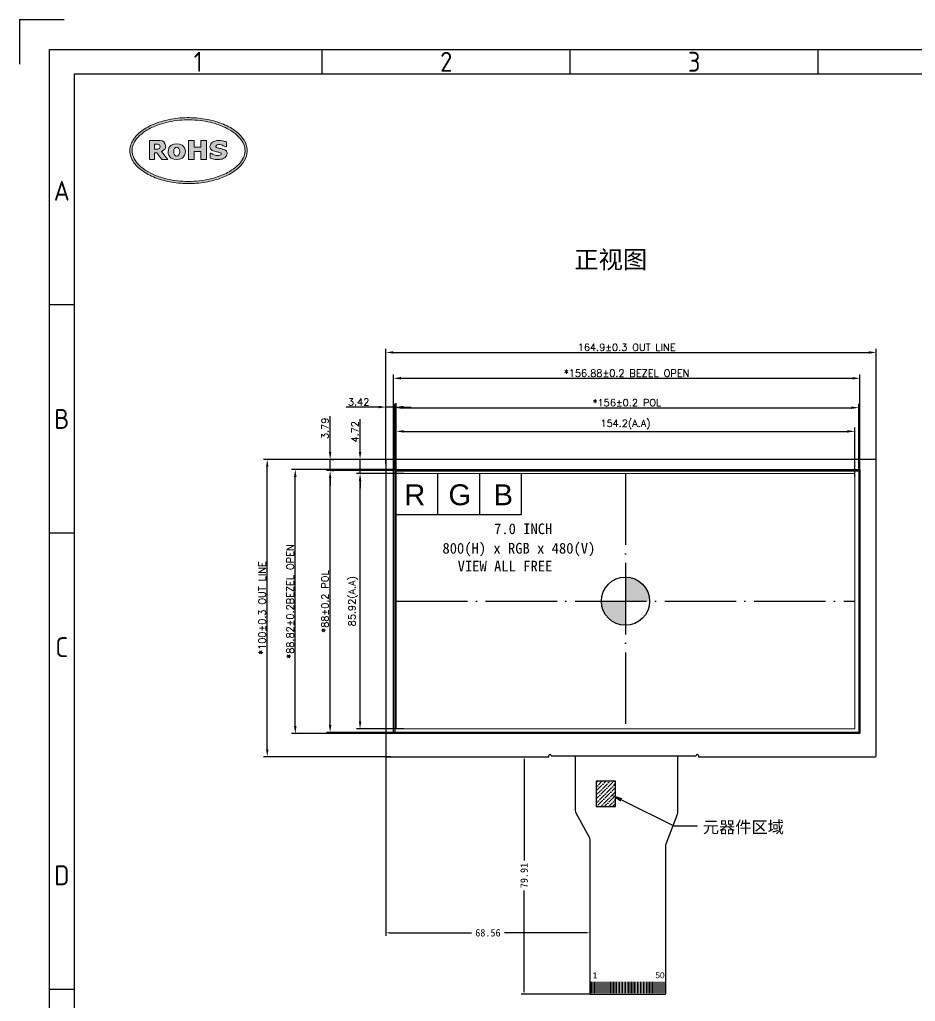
# Model space of a CAD drawing. Header units: millimetres. Extents: x 191 to 2495, y 125 to 624.
# Drawn here: x 190.6 to 491.8, y 293.5 to 623.6 of the extents above; entities that cross this region are included whole.
import ezdxf
from ezdxf.enums import TextEntityAlignment as Align
from ezdxf.lldxf.tags import DXFTag

# ---------------------------------------------------------------- set-up
doc = ezdxf.new("R2010")
doc.units = ezdxf.units.MM
doc.linetypes.add('ACAD_ISO04W100', pattern=[30, 24, -3, 0, -3])
doc.layers.get('0').update_dxf_attribs({"linetype": 'CONTINUOUS'})
doc.layers.get('Defpoints').update_dxf_attribs({"linetype": 'CONTINUOUS'})
doc.layers.add('08_Dimension', color=3, linetype='CONTINUOUS', lineweight=9)
for name, color, linetype in [('AA', 1, 'CONTINUOUS'), ('BL', 7, 'CONTINUOUS'), ('BL1_Housing', 7, 'CONTINUOUS'), ('LAYER_16', 6, 'CONTINUOUS'), ('Viewport', 7, 'CONTINUOUS')]:
    doc.layers.add(name, color=color, linetype=linetype)
doc.styles.add('DIM', font='complex.shx')
doc.styles.add('ISO Proportional', font='isocp.shx', dxfattribs={"bigfont": 'gbcbig.shx'})
doc.styles.get("Standard").update_dxf_attribs({"font": 'arial.ttf'})
doc.styles.add('T01', font='')
doc.styles.add('仿宋', font='')
doc.styles.get('T01').set_extended_font_data('SimSun')
doc.styles.get('仿宋').set_extended_font_data('仿宋_GB2312')
tags = doc.linetypes.add('BORDERX2', pattern=[3.5, 1, -0.5, 1, -0.5, 0, -0.5]).pattern_tags.tags
tags[14:15] = [DXFTag(74, 4), DXFTag(75, 0), DXFTag(340, '0'), DXFTag(46, 1.0), DXFTag(50, 0.0), DXFTag(44, 0.0), DXFTag(45, 0.0)]
tags[12:13] = [DXFTag(74, 4), DXFTag(75, 0), DXFTag(340, '0'), DXFTag(46, 1.0), DXFTag(50, 0.0), DXFTag(44, 0.0), DXFTag(45, 0.0)]
tags[10:11] = [DXFTag(74, 4), DXFTag(75, 0), DXFTag(340, '0'), DXFTag(46, 1.0), DXFTag(50, 0.0), DXFTag(44, 0.0), DXFTag(45, 0.0)]
tags[8:9] = [DXFTag(74, 4), DXFTag(75, 0), DXFTag(340, '0'), DXFTag(46, 1.0), DXFTag(50, 0.0), DXFTag(44, 0.0), DXFTag(45, 0.0)]
tags[6:7] = [DXFTag(74, 4), DXFTag(75, 0), DXFTag(340, '0'), DXFTag(46, 1.0), DXFTag(50, 0.0), DXFTag(44, 0.0), DXFTag(45, 0.0)]
tags[4:5] = [DXFTag(74, 4), DXFTag(75, 0), DXFTag(340, '0'), DXFTag(46, 1.0), DXFTag(50, 0.0), DXFTag(44, 0.0), DXFTag(45, 0.0)]
doc.dimstyles.new('ISO-25$0', dxfattribs={"dimtxt": 2.5, "dimasz": 1, "dimexe": 1, "dimexo": 0.3, "dimgap": 0.6, "dimtad": 0, "dimzin": 0, "dimdsep": 46, "dimtxsty": '仿宋', "dimcen": 2.5, "dimadec": 0, "dimazin": 0, "dimtfac": 1, "dimtdec": 4, "dimtofl": 0, "dimtmove": 0, "dimatfit": 3, "dimfxl": 0, "dimtolj": 1, "dimtzin": 0, "dimarcsym": 0})
doc.dimstyles.new('MAIN', dxfattribs={"dimtxt": 2.4, "dimasz": 2.5, "dimexe": 1.25, "dimexo": 0.625, "dimgap": 0.5, "dimtad": 1, "dimzin": 0, "dimdsep": 46, "dimtxsty": 'DIM', "dimcen": 1, "dimclrd": 256, "dimclre": 256, "dimclrt": 256, "dimadec": 0, "dimazin": 0, "dimtp": 0.11, "dimtm": 0.11, "dimtfac": 1, "dimtdec": 4, "dimtofl": 0, "dimtmove": 0, "dimatfit": 3, "dimfxl": 0, "dimtolj": 1, "dimtzin": 0, "dimarcsym": 0})

# ---------------------------------------------------------------- blocks, each defined once
blk = doc.blocks.new('gnhkmgy')
at = {"color": 2}
for p, q in [((6107.26, 1970.32), (6107.26, 1882.32)), ((6107.26, 1970.32), (6263.26, 1970.32)), ((6263.26, 1970.32), (6263.26, 1882.32)), ((6263.26, 1882.32), (6107.26, 1882.32))]:
    blk.add_line(p, q, dxfattribs=at)
blk = doc.blocks.new('brttyhtyjhn fdgfdh')
at = {"layer": 'BL1_Housing', "color": 6, "linetype": 'Continuous'}
for p, q in [((5023.49, 960.16), (5023.49, 860.8)), ((5188.05, 960.46), (5023.79, 960.46)), ((5188.35, 860.8), (5188.35, 960.16)), ((5023.79, 860.5), (5078.27, 860.5)), ((5078.27, 860.5), (5078.27, 860.87)), ((5079.07, 860.87), (5079.07, 860.8)), ((5079.07, 860.8), (5127.77, 860.8)), ((5127.77, 860.8), (5127.77, 860.87)), ((5128.57, 860.87), (5128.57, 860.5)), ((5128.57, 860.5), (5188.05, 860.5))]:
    blk.add_line(p, q, dxfattribs=at)
for centre, radius, start, end in [((5023.79, 960.16), 0.3, 90, 180), ((5188.05, 960.16), 0.3, 0, 90), ((5023.79, 860.8), 0.3, 180, 270), ((5078.67, 860.87), 0.4, 0, 180), ((5128.17, 860.87), 0.4, 0, 180), ((5188.05, 860.8), 0.3, 270, 0)]:
    blk.add_arc(centre, radius, start, end, dxfattribs=at)
blk = doc.blocks.new('ghngkmh')
at = {"color": 5, "linetype": 'Continuous'}
for p, q in [((5025.99, 868.26), (5025.99, 957.08)), ((5025.99, 957.08), (5182.87, 957.08)), ((5182.87, 957.08), (5182.87, 868.26)), ((5182.87, 868.26), (5025.99, 868.26))]:
    blk.add_line(p, q, dxfattribs=at)
blk = doc.blocks.new('*D7')
at = {"layer": '08_Dimension', "lineweight": -2}
for p, q in [((315.38, 475.74), (272.61, 475.74)), ((273.86, 378.28), (273.86, 473.24)), ((315.38, 375.78), (272.61, 375.78))]:
    blk.add_line(p, q, dxfattribs=at)
at = {"layer": '08_Dimension'}
for points in [[(273.45, 473.24), (274.28, 473.24), (273.86, 475.74)], [(273.45, 378.28), (274.28, 378.28), (273.86, 375.78)]]:
    blk.add_solid(points, dxfattribs=at)
at = {"layer": 'Defpoints', "color": 0}
for p in [(273.86, 475.74), (316, 475.74), (316, 375.78)]:
    blk.add_point(p, dxfattribs=at)
at = {"layer": '08_Dimension', "insert": (272.16, 425.76), "char_height": 2.4, "attachment_point": 5, "rotation": 90, "style": 'DIM'}
blk.add_mtext('\\A1;*100%%P0.3 OUT LINE', dxfattribs=at)
blk = doc.blocks.new('*D8')
at = {"layer": '08_Dimension', "lineweight": -2}
for p, q in [((316.65, 472.36), (282.03, 472.36)), ((283.28, 386.04), (283.28, 469.86)), ((316.04, 383.54), (282.03, 383.54))]:
    blk.add_line(p, q, dxfattribs=at)
at = {"layer": '08_Dimension'}
for points in [[(282.86, 469.86), (283.7, 469.86), (283.28, 472.36)], [(282.86, 386.04), (283.7, 386.04), (283.28, 383.54)]]:
    blk.add_solid(points, dxfattribs=at)
at = {"layer": 'Defpoints', "color": 0}
for p in [(283.28, 472.36), (317.28, 472.36), (316.66, 383.54)]:
    blk.add_point(p, dxfattribs=at)
at = {"layer": '08_Dimension', "insert": (281.58, 427.95), "char_height": 2.4, "attachment_point": 5, "rotation": 90, "style": 'DIM'}
blk.add_mtext('\\A1;*88.82%%p0.2BEZEL OPEN', dxfattribs=at)
blk = doc.blocks.new('*D9')
at = {"layer": '08_Dimension', "lineweight": -2}
for p, q in [((316.5, 471.95), (293.76, 471.95)), ((295.01, 386.45), (295.01, 469.45)), ((316.5, 383.95), (293.76, 383.95))]:
    blk.add_line(p, q, dxfattribs=at)
at = {"layer": '08_Dimension'}
for points in [[(294.59, 469.45), (295.42, 469.45), (295.01, 471.95)], [(294.59, 386.45), (295.42, 386.45), (295.01, 383.95)]]:
    blk.add_solid(points, dxfattribs=at)
at = {"layer": 'Defpoints', "color": 0}
for p in [(295.01, 471.95), (317.12, 471.95), (317.12, 383.95)]:
    blk.add_point(p, dxfattribs=at)
at = {"layer": '08_Dimension', "insert": (293.31, 427.95), "char_height": 2.4, "attachment_point": 5, "rotation": 90, "style": 'DIM'}
blk.add_mtext('\\A1;*88%%p0.2 POL', dxfattribs=at)
blk = doc.blocks.new('*D10')
at = {"layer": '08_Dimension', "lineweight": -2}
for p, q in [((319.81, 471.02), (303.82, 471.02)), ((305.07, 387.6), (305.07, 468.52)), ((319.81, 385.1), (303.82, 385.1))]:
    blk.add_line(p, q, dxfattribs=at)
at = {"layer": '08_Dimension'}
for points in [[(304.66, 468.52), (305.49, 468.52), (305.07, 471.02)], [(304.66, 387.6), (305.49, 387.6), (305.07, 385.1)]]:
    blk.add_solid(points, dxfattribs=at)
at = {"layer": 'Defpoints', "color": 0}
for p in [(305.07, 471.02), (320.44, 471.02), (320.44, 385.1)]:
    blk.add_point(p, dxfattribs=at)
at = {"layer": '08_Dimension', "insert": (302.75, 428.06), "char_height": 2.4, "attachment_point": 5, "rotation": 90, "style": 'DIM'}
blk.add_mtext('\\A1;85.92(A.A)', dxfattribs=at)
blk = doc.blocks.new('*D11')
at = {"layer": '08_Dimension', "lineweight": -2}
for p, q in [((313.78, 474.23), (313.78, 512.95)), ((316.28, 511.7), (476.14, 511.7)), ((478.64, 474.23), (478.64, 512.95))]:
    blk.add_line(p, q, dxfattribs=at)
at = {"layer": '08_Dimension'}
for points in [[(316.28, 512.11), (316.28, 511.28), (313.78, 511.7)], [(476.14, 512.11), (476.14, 511.28), (478.64, 511.7)]]:
    blk.add_solid(points, dxfattribs=at)
at = {"layer": 'Defpoints', "color": 0}
for p in [(478.64, 511.7), (313.78, 473.61), (478.64, 473.61)]:
    blk.add_point(p, dxfattribs=at)
at = {"layer": '08_Dimension', "insert": (394.72, 513.4), "char_height": 2.4, "attachment_point": 5, "style": 'DIM'}
blk.add_mtext('\\A1;164.9%%P0.3 OUT LINE', dxfattribs=at)
blk = doc.blocks.new('*D12')
at = {"layer": '08_Dimension', "lineweight": -2}
for p, q in [((316.28, 471.98), (316.28, 504.27)), ((318.78, 503.02), (470.66, 503.02)), ((473.16, 471.98), (473.16, 504.27))]:
    blk.add_line(p, q, dxfattribs=at)
at = {"layer": '08_Dimension'}
for points in [[(318.78, 503.43), (318.78, 502.6), (316.28, 503.02)], [(470.66, 503.43), (470.66, 502.6), (473.16, 503.02)]]:
    blk.add_solid(points, dxfattribs=at)
at = {"layer": 'Defpoints', "color": 0}
for p in [(473.16, 503.02), (316.28, 471.36), (473.16, 471.36)]:
    blk.add_point(p, dxfattribs=at)
at = {"layer": '08_Dimension', "insert": (394.72, 504.72), "char_height": 2.4, "attachment_point": 5, "style": 'DIM'}
blk.add_mtext('\\A1;*156.88%%p0.2 BEZEL OPEN', dxfattribs=at)
blk = doc.blocks.new('*D13')
at = {"layer": '08_Dimension', "lineweight": -2}
for p, q in [((316.81, 472.17), (316.81, 494.37)), ((319.31, 493.12), (470.31, 493.12)), ((472.81, 472.17), (472.81, 494.37))]:
    blk.add_line(p, q, dxfattribs=at)
at = {"layer": '08_Dimension'}
for points in [[(319.31, 493.54), (319.31, 492.71), (316.81, 493.12)], [(470.31, 493.54), (470.31, 492.71), (472.81, 493.12)]]:
    blk.add_solid(points, dxfattribs=at)
at = {"layer": 'Defpoints', "color": 0}
for p in [(472.81, 493.12), (316.81, 471.55), (472.81, 471.55)]:
    blk.add_point(p, dxfattribs=at)
at = {"layer": '08_Dimension', "insert": (394.81, 494.82), "char_height": 2.4, "attachment_point": 5, "style": 'DIM'}
blk.add_mtext('\\A1;*156%%p0.2 POL ', dxfattribs=at)
blk = doc.blocks.new('*D14')
at = {"layer": '08_Dimension', "lineweight": -2}
for p, q in [((317.2, 470.04), (317.2, 486.42)), ((471.42, 470.04), (471.42, 486.42)), ((319.7, 485.17), (468.92, 485.17))]:
    blk.add_line(p, q, dxfattribs=at)
at = {"layer": '08_Dimension'}
for points in [[(319.7, 485.58), (319.7, 484.75), (317.2, 485.17)], [(468.92, 485.58), (468.92, 484.75), (471.42, 485.17)]]:
    blk.add_solid(points, dxfattribs=at)
at = {"layer": 'Defpoints', "color": 0}
for p in [(471.42, 485.17), (317.2, 469.41), (471.42, 469.41)]:
    blk.add_point(p, dxfattribs=at)
at = {"layer": '08_Dimension', "insert": (394.31, 487.49), "char_height": 2.4, "attachment_point": 5, "style": 'DIM'}
blk.add_mtext('\\A1;154.2(A.A)', dxfattribs=at)
blk = doc.blocks.new('*D15')
at = {"layer": '08_Dimension', "lineweight": -2}
for p, q in [((305.07, 478.24), (305.07, 489.28)), ((306.4, 475.74), (303.82, 475.74)), ((305.07, 471.02), (305.07, 475.74)), ((306.4, 471.02), (303.82, 471.02)), ((305.07, 468.52), (305.07, 466.02))]:
    blk.add_line(p, q, dxfattribs=at)
at = {"layer": '08_Dimension'}
for points in [[(304.66, 478.24), (305.49, 478.24), (305.07, 475.74)], [(304.66, 468.52), (305.49, 468.52), (305.07, 471.02)]]:
    blk.add_solid(points, dxfattribs=at)
at = {"layer": 'Defpoints', "color": 0}
for p in [(305.07, 475.74), (307.02, 475.74), (307.02, 471.02)]:
    blk.add_point(p, dxfattribs=at)
at = {"layer": '08_Dimension', "insert": (303.37, 485.01), "char_height": 2.4, "attachment_point": 5, "rotation": 90, "style": 'DIM'}
blk.add_mtext('\\A1;4.72', dxfattribs=at)
blk = doc.blocks.new('*D16')
at = {"layer": '08_Dimension', "lineweight": -2}
for p, q in [((295.01, 478.24), (295.01, 490.33)), ((295.01, 471.95), (295.01, 475.74)), ((295.63, 475.74), (296.26, 475.74)), ((295.01, 469.45), (295.01, 466.95)), ((295.63, 471.95), (296.26, 471.95))]:
    blk.add_line(p, q, dxfattribs=at)
at = {"layer": '08_Dimension'}
for points in [[(294.59, 478.24), (295.42, 478.24), (295.01, 475.74)], [(294.59, 469.45), (295.42, 469.45), (295.01, 471.95)]]:
    blk.add_solid(points, dxfattribs=at)
at = {"layer": 'Defpoints', "color": 0}
for p in [(295.01, 475.74), (295.01, 475.74), (295.01, 471.95)]:
    blk.add_point(p, dxfattribs=at)
at = {"layer": '08_Dimension', "insert": (293.31, 486.17), "char_height": 2.4, "attachment_point": 5, "rotation": 90, "style": 'DIM'}
blk.add_mtext('\\A1;3.79', dxfattribs=at)
blk = doc.blocks.new('*D17')
at = {"layer": '08_Dimension', "lineweight": -2}
for p, q in [((311.28, 493.34), (300.35, 493.34)), ((313.78, 485.79), (313.78, 494.59)), ((317.2, 493.34), (313.78, 493.34)), ((317.2, 485.79), (317.2, 494.59)), ((319.7, 493.34), (322.2, 493.34))]:
    blk.add_line(p, q, dxfattribs=at)
at = {"layer": '08_Dimension'}
for points in [[(311.28, 493.75), (311.28, 492.92), (313.78, 493.34)], [(319.7, 493.75), (319.7, 492.92), (317.2, 493.34)]]:
    blk.add_solid(points, dxfattribs=at)
at = {"layer": 'Defpoints', "color": 0}
for p in [(313.78, 493.34), (313.78, 485.17), (317.2, 485.17)]:
    blk.add_point(p, dxfattribs=at)
at = {"layer": '08_Dimension', "insert": (304.57, 495.04), "char_height": 2.4, "attachment_point": 5, "style": 'DIM'}
blk.add_mtext('\\A1;3.42', dxfattribs=at)
blk = doc.blocks.new('GDFSGFHGWET')
at = {"color": 2}
for p, q in [((-1.26, -1.1), (-1.26, 3.8)), ((3.74, -1.1), (3.74, 3.8)), ((8.74, -1.1), (8.74, 3.8)), ((-6.26, -1.1), (-1.26, -1.1)), ((-1.26, -1.1), (3.74, -1.1)), ((3.74, -1.1), (8.74, -1.1))]:
    blk.add_line(p, q, dxfattribs=at)
at = {"color": 2, "char_height": 2.5, "width": 4.0843, "attachment_point": 1}
for s, insert in [('R', (-5.29, 2.5)), ('G', (0, 2.5)), ('B', (5.39, 2.5))]:
    blk.add_mtext(s, dxfattribs=dict(at, insert=insert))
blk = doc.blocks.new('df5fdfuu')
at = {"layer": 'BL'}
h = blk.add_hatch(color=3, dxfattribs=at)
edge = h.paths.add_edge_path(flags=0)
edge.add_ellipse((0, 0), major_axis=(0, -1.28), ratio=0.68563, start_angle=0, end_angle=360)
edge = h.paths.add_edge_path(flags=16)
edge.add_spline(control_points=[(-12.98, 0.31), (-12.98, -0.3), (-12.86, -0.91), (-12.34, -2.16), (-11.94, -2.8), (-10.83, -4.06), (-10.13, -4.68), (-8.43, -5.82), (-7.44, -6.35), (-5.25, -7.26), (-4.05, -7.64), (-0.84, -8.38), (1.26, -8.62), (5.45, -8.63), (7.55, -8.4), (11.07, -7.61), (12.53, -7.12), (15.12, -5.94), (16.24, -5.24), (17.84, -3.9), (18.41, -3.28), (19.26, -2.04), (19.53, -1.42), (19.84, -0.17), (19.87, 0.45), (19.64, 1.73), (19.39, 2.38), (18.57, 3.7), (18, 4.37), (16.52, 5.64), (15.61, 6.24), (13.54, 7.31), (12.37, 7.78), (9.31, 8.69), (7.31, 9.04), (3.24, 9.3), (1.16, 9.22), (-2.8, 8.62), (-4.67, 8.11), (-7.61, 6.9), (-8.76, 6.26), (-10.48, 4.99), (-11.12, 4.39), (-12.1, 3.17), (-12.45, 2.56), (-12.88, 1.4), (-12.98, 0.85), (-12.98, 0.31)], knot_values=[0, 0, 0, 0, 0.240113, 0.240113, 0.480226, 0.480226, 0.720338, 0.720338, 0.960451, 0.960451, 1.200564, 1.200564, 1.566819, 1.566819, 1.933075, 1.933075, 2.228385, 2.228385, 2.523694, 2.523694, 2.759055, 2.759055, 2.994416, 2.994416, 3.244847, 3.244847, 3.495278, 3.495278, 3.745709, 3.745709, 3.99614, 3.99614, 4.246571, 4.246571, 4.604319, 4.604319, 4.962067, 4.962067, 5.319815, 5.319815, 5.605134, 5.605134, 5.836448, 5.836448, 6.067761, 6.067761, 6.283185, 6.283185, 6.283185, 6.283185], degree=3, periodic=0)
edge = h.paths.add_edge_path()
edge.add_spline(control_points=[(-13.63, 0.31), (-13.63, -0.57), (-13.41, -1.45), (-12.48, -3.22), (-11.76, -4.09), (-9.86, -5.72), (-8.67, -6.47), (-5.93, -7.73), (-4.38, -8.24), (-1.07, -8.98), (0.68, -9.2), (4.23, -9.31), (6.02, -9.21), (9.45, -8.69), (11.1, -8.28), (14.08, -7.19), (15.42, -6.52), (17.65, -5), (18.54, -4.16), (19.83, -2.42), (20.22, -1.53), (20.55, 0.23), (20.49, 1.1), (19.91, 2.87), (19.38, 3.76), (17.82, 5.46), (16.8, 6.27), (14.34, 7.69), (12.9, 8.3), (9.76, 9.24), (8.06, 9.57), (4.56, 9.91), (2.76, 9.93), (-0.76, 9.64), (-2.47, 9.33), (-5.66, 8.44), (-7.12, 7.86), (-9.65, 6.47), (-10.72, 5.68), (-12.36, 3.99), (-12.94, 3.1), (-13.51, 1.58), (-13.63, 0.94), (-13.63, 0.31)], knot_values=[0, 0, 0, 0, 0.303158, 0.303158, 0.606316, 0.606316, 0.909474, 0.909474, 1.212633, 1.212633, 1.515791, 1.515791, 1.818949, 1.818949, 2.122107, 2.122107, 2.425265, 2.425265, 2.728423, 2.728423, 3.031581, 3.031581, 3.33474, 3.33474, 3.637898, 3.637898, 3.941056, 3.941056, 4.244214, 4.244214, 4.547372, 4.547372, 4.85053, 4.85053, 5.153689, 5.153689, 5.456847, 5.456847, 5.760005, 5.760005, 6.063163, 6.063163, 6.283185, 6.283185, 6.283185, 6.283185], degree=3, periodic=0)
edge = h.paths.add_edge_path(flags=0)
edge.add_spline(control_points=[(9.67, -1.87), (10.15, -2.03), (11.08, -2.34), (12.48, -2.32), (13.67, -2.01), (14.45, -1.33), (14.73, -0.44), (14.37, 0.41), (13.55, 0.67), (12.7, 0.92), (11.94, 1), (11.29, 1.37), (11.45, 1.9), (11.94, 2.07), (12.56, 2.15), (13.21, 1.91), (13.75, 1.58), (14.1, 1.47), (14.28, 1.41)], knot_values=[0, 0, 0, 0, 1.154896, 2.24842, 3.186649, 3.93796, 4.532983, 5.238938, 5.774169, 6.45243, 7.278542, 7.608334, 7.948675, 8.265366, 8.762568, 9.377482, 9.796675, 10.229069, 10.229069, 10.229069, 10.229069], degree=3, periodic=0)
edge.add_line((14.28, 1.41), (14.48, 1.41))
edge.add_line((14.48, 1.41), (14.48, 2.82))
edge.add_spline(control_points=[(14.48, 2.82), (14.1, 2.94), (13.01, 3.28), (11.27, 3.37), (10.04, 2.5), (9.61, 1.7), (9.6, 1.05), (10.04, 0.53), (10.6, 0.17), (11.42, 0.03), (12.13, -0.11), (13.11, -0.43), (12.74, -1.01), (12.21, -1.15), (11.55, -1.11), (10.75, -0.91), (10.27, -0.6), (9.99, -0.41)], knot_values=[0, 0, 0, 0, 0.924077, 2.645325, 3.790532, 4.148986, 4.742255, 5.131538, 5.662783, 6.268209, 6.965647, 7.603873, 7.862365, 8.294186, 8.823711, 9.387789, 10.151989, 10.151989, 10.151989, 10.151989], degree=3, periodic=0)
edge.add_line((9.99, -0.41), (9.67, -0.41))
edge.add_line((9.67, -0.41), (9.67, -1.87))
h.paths.add_polyline_path([(6.95, 0.02), (5.09, 0.02), (5.09, -2.31), (3.42, -2.31), (3.42, 3.27), (5.09, 3.27), (5.09, 1.34), (6.95, 1.34), (6.95, 3.27), (8.63, 3.27), (8.63, -2.31), (6.95, -2.31)], flags=0)
edge = h.paths.add_edge_path(flags=0)
edge.add_arc((0, 1.12), 3.43, 242.2238, 297.7762)
edge.add_arc((0, 0), 2.5, 309.8172, 410.4888)
edge.add_arc((0, -1.07), 3.39, 62.0514, 117.9486)
edge.add_arc((0, 0), 2.5, 129.5112, 230.1828)
edge = h.paths.add_edge_path(flags=0)
edge.add_arc((-4.86, 1.64), 1.63, 285.3071, 448.9881)
edge.add_line((-4.84, 3.27), (-6.49, 3.27))
edge.add_line((-6.49, 3.27), (-7.9, 3.27))
edge.add_line((-7.9, 3.27), (-7.9, -2.31))
edge.add_line((-7.9, -2.31), (-6.49, -2.31))
edge.add_line((-6.49, -2.31), (-6.49, -0.3))
edge.add_line((-6.49, -0.3), (-5.8, -0.3))
edge.add_line((-5.8, -0.3), (-4.34, -2.31))
edge.add_line((-4.34, -2.31), (-2.55, -2.31))
edge.add_line((-2.55, -2.31), (-4.44, 0.07))
edge = h.paths.add_edge_path(flags=0)
edge.add_arc((-5.52, 1.45), 0.705, 270, 450)
edge.add_line((-5.52, 2.15), (-6.49, 2.15))
edge.add_line((-6.49, 2.15), (-6.49, 0.74))
edge.add_line((-6.49, 0.74), (-5.52, 0.74))
at = {"color": 3, "lineweight": 5}
for p, q in [((-7.9, 3.27), (-7.9, -2.31)), ((-6.49, 3.27), (-7.9, 3.27)), ((-6.49, 3.27), (-4.84, 3.27)), ((-6.49, 0.74), (-6.49, 2.15)), ((-6.49, 2.15), (-5.52, 2.15)), ((-6.49, 0.74), (-5.52, 0.74)), ((-2.55, -2.31), (-4.44, 0.07)), ((14.28, 1.41), (14.48, 1.41)), ((14.48, 1.41), (14.48, 2.82)), ((-7.9, -2.31), (-6.49, -2.31)), ((-6.49, -2.31), (-6.49, -0.3)), ((-6.49, -0.3), (-5.8, -0.3)), ((-5.8, -0.3), (-4.34, -2.31)), ((-4.34, -2.31), (-2.55, -2.31)), ((9.99, -0.41), (9.67, -0.41)), ((9.67, -0.41), (9.67, -1.87))]:
    blk.add_line(p, q, dxfattribs=at)
for points in [[(5.09, 0.02), (5.09, -2.31), (3.42, -2.31), (3.42, 3.27), (5.09, 3.27), (5.09, 1.34)], [(6.95, 1.34), (6.95, 3.27), (8.63, 3.27), (8.63, -2.31), (6.95, -2.31), (6.95, 0.02)], [(5.09, 1.34), (6.95, 1.34)], [(6.95, 0.02), (5.09, 0.02)]]:
    blk.add_lwpolyline(points, dxfattribs=at)
for centre, radius, start, end in [((-4.86, 1.64), 1.63, 285.3071, 88.9881), ((-5.52, 1.45), 0.705, 270, 90), ((0, 0), 2.5, 129.5112, 230.1828), ((0, -1.07), 3.39, 62.0514, 117.9486), ((0, 0), 2.5, 309.8172, 50.4888), ((0, 1.12), 3.43, 242.2238, 297.7762)]:
    blk.add_arc(centre, radius, start, end, dxfattribs=at)
blk.add_ellipse((0, 0), major_axis=(0, -1.28), ratio=0.68563, dxfattribs=at)
for points in [[(14.48, 2.82), (13.32, 3.14), (11.09, 3.08), (9.89, 2.19), (9.69, 1.77), (9.71, 1), (10.01, 0.6), (10.59, 0.23), (11.36, 0.04), (12.24, -0.16), (12.94, -0.61), (12.77, -0.9), (12.25, -1.11), (11.56, -1.09), (10.85, -0.9), (9.99, -0.41)], [(9.67, -1.87), (11.12, -2.27), (12.54, -2.26), (13.71, -1.89), (14.42, -1.23), (14.63, -0.48), (14.25, 0.36), (13.61, 0.65), (12.76, 0.88), (11.72, 1.14), (11.39, 1.41), (11.5, 1.84), (11.87, 2.03), (12.51, 2.1), (13.27, 1.86), (13.75, 1.6), (14.28, 1.41)]]:
    blk.add_spline(points, degree=3, dxfattribs=at)
at = {"layer": 'BL', "color": 3, "lineweight": 5}
for points, knots in [([(-13.63, 0.31), (-13.63, -0.57), (-13.41, -1.45), (-12.48, -3.22), (-11.76, -4.09), (-9.86, -5.72), (-8.67, -6.47), (-5.93, -7.73), (-4.38, -8.24), (-1.07, -8.98), (0.68, -9.2), (4.23, -9.31), (6.02, -9.21), (9.45, -8.69), (11.1, -8.28), (14.08, -7.19), (15.42, -6.52), (17.65, -5), (18.54, -4.16), (19.83, -2.42), (20.22, -1.53), (20.55, 0.23), (20.49, 1.1), (19.91, 2.87), (19.38, 3.76), (17.82, 5.46), (16.8, 6.27), (14.34, 7.69), (12.9, 8.3), (9.76, 9.24), (8.06, 9.57), (4.56, 9.91), (2.76, 9.93), (-0.76, 9.64), (-2.47, 9.33), (-5.66, 8.44), (-7.12, 7.86), (-9.65, 6.47), (-10.72, 5.68), (-12.36, 3.99), (-12.94, 3.1), (-13.51, 1.58), (-13.63, 0.94), (-13.63, 0.31)], [0, 0, 0, 0, 0.303158, 0.303158, 0.606316, 0.606316, 0.909474, 0.909474, 1.212633, 1.212633, 1.515791, 1.515791, 1.818949, 1.818949, 2.122107, 2.122107, 2.425265, 2.425265, 2.728423, 2.728423, 3.031581, 3.031581, 3.33474, 3.33474, 3.637898, 3.637898, 3.941056, 3.941056, 4.244214, 4.244214, 4.547372, 4.547372, 4.85053, 4.85053, 5.153689, 5.153689, 5.456847, 5.456847, 5.760005, 5.760005, 6.063163, 6.063163, 6.283185, 6.283185, 6.283185, 6.283185]), ([(-12.98, 0.31), (-12.98, -0.3), (-12.86, -0.91), (-12.34, -2.16), (-11.94, -2.8), (-10.83, -4.06), (-10.13, -4.68), (-8.43, -5.82), (-7.44, -6.35), (-5.25, -7.26), (-4.05, -7.64), (-0.84, -8.38), (1.26, -8.62), (5.45, -8.63), (7.55, -8.4), (11.07, -7.61), (12.53, -7.12), (15.12, -5.94), (16.24, -5.24), (17.84, -3.9), (18.41, -3.28), (19.26, -2.04), (19.53, -1.42), (19.84, -0.17), (19.87, 0.45), (19.64, 1.73), (19.39, 2.38), (18.57, 3.7), (18, 4.37), (16.52, 5.64), (15.61, 6.24), (13.54, 7.31), (12.37, 7.78), (9.31, 8.69), (7.31, 9.04), (3.24, 9.3), (1.16, 9.22), (-2.8, 8.62), (-4.67, 8.11), (-7.61, 6.9), (-8.76, 6.26), (-10.48, 4.99), (-11.12, 4.39), (-12.1, 3.17), (-12.45, 2.56), (-12.88, 1.4), (-12.98, 0.85), (-12.98, 0.31)], [0, 0, 0, 0, 0.240113, 0.240113, 0.480226, 0.480226, 0.720338, 0.720338, 0.960451, 0.960451, 1.200564, 1.200564, 1.566819, 1.566819, 1.933075, 1.933075, 2.228385, 2.228385, 2.523694, 2.523694, 2.759055, 2.759055, 2.994416, 2.994416, 3.244847, 3.244847, 3.495278, 3.495278, 3.745709, 3.745709, 3.99614, 3.99614, 4.246571, 4.246571, 4.604319, 4.604319, 4.962067, 4.962067, 5.319815, 5.319815, 5.605134, 5.605134, 5.836448, 5.836448, 6.067761, 6.067761, 6.283185, 6.283185, 6.283185, 6.283185])]:
    blk.add_open_spline(points, degree=3, knots=knots, dxfattribs=at)
blk = doc.blocks.new('*D18')
at = {"color": 0, "lineweight": -2}
for p, q in [((323.98, 375.78), (361.24, 375.78)), ((360.24, 374.78), (360.24, 340.89)), ((360.24, 296.87), (360.24, 330.76)), ((382.58, 295.87), (359.24, 295.87))]:
    blk.add_line(p, q, dxfattribs=at)
at = {"color": 0}
for points in [[(360.07, 374.78), (360.4, 374.78), (360.24, 375.78)], [(360.07, 296.87), (360.4, 296.87), (360.24, 295.87)]]:
    blk.add_solid(points, dxfattribs=at)
at = {"layer": 'Defpoints', "color": 0}
for p in [(323.68, 375.78), (360.24, 295.87), (382.88, 295.87)]:
    blk.add_point(p, dxfattribs=at)
at = {"color": 0, "insert": (360.24, 335.82), "char_height": 2.5, "attachment_point": 5, "rotation": 90, "style": '仿宋'}
blk.add_mtext('79.91', dxfattribs=at)
blk = doc.blocks.new('*D19')
at = {"color": 0, "lineweight": -2}
for p, q in [((313.78, 377.18), (313.78, 315.56)), ((382.34, 340.43), (382.34, 315.56)), ((314.78, 316.56), (342.52, 316.56)), ((381.34, 316.56), (353.6, 316.56))]:
    blk.add_line(p, q, dxfattribs=at)
at = {"color": 0}
for points in [[(314.78, 316.73), (314.78, 316.4), (313.78, 316.56)], [(381.34, 316.73), (381.34, 316.4), (382.34, 316.56)]]:
    blk.add_solid(points, dxfattribs=at)
at = {"layer": 'Defpoints', "color": 0}
for p in [(313.78, 377.48), (382.34, 340.73), (382.34, 316.56)]:
    blk.add_point(p, dxfattribs=at)
at = {"color": 0, "insert": (348.06, 316.56), "char_height": 2.5, "attachment_point": 5, "style": '仿宋'}
blk.add_mtext('68.56', dxfattribs=at)

msp = doc.modelspace()

# ---------------------------------------------------------------- hatches: boundary and pattern name
h = msp.add_hatch(color=256)
h.paths.add_polyline_path([(394.311, 436.1635), (394.311, 428.0568), (402.4177, 428.0568, 0.41421357)])
h.paths.add_polyline_path([(394.311, 428.0568), (386.2043, 428.0568, 0.41421357), (394.311, 419.9501)])
h = msp.add_hatch()
h.set_pattern_fill('ANSI36', color=256, scale=0.3, style=0)
h.set_pattern_definition([(45, (-274.4895, -336.451), (0.5051394, 1.8521778), [2.38125, -0.47625, 0, -0.47625])])
h.paths.add_polyline_path([(390.997, 359.0522), (390.997, 367.5522), (384.497, 367.5522), (384.497, 359.0522)])
msp.add_hatch(color=256).paths.add_polyline_path([(392.6287, 360.6378), (389.3399, 363.0102), (393.2204, 361.8326), (392.6287, 360.6378)], flags=0)

# ---------------------------------------------------------------- linework, layer by layer
at = {"color": 1}
for q in [(190.5974, 608.6059), (205.5974, 623.6059)]:
    msp.add_line((190.5974, 623.6059), q, dxfattribs=at)
for p, q in [((292.3348, 605.2661), (292.3348, 613.6059)), ((375.7324, 605.2661), (375.7324, 613.6059)), ((459.13, 605.2661), (459.13, 613.6059)), ((876.118, 605.2661), (208.9372, 605.2661)), ((208.9372, 605.2661), (208.9372, 143.2434)), ((208.9372, 527.7064), (200.5974, 527.7064)), ((208.9372, 450.9806), (200.5974, 450.9806)), ((392.9245, 361.2352), (410.5834, 352.4912)), ((410.5834, 352.4912), (418.5834, 352.4912)), ((208.9372, 297.529), (200.5974, 297.529))]:
    msp.add_line(p, q)
at = {"linetype": 'ACAD_ISO04W100'}
for p, q in [((394.311, 471.0168), (394.311, 385.0968)), ((317.2038, 428.0568), (471.4182, 428.0568))]:
    msp.add_line(p, q, dxfattribs=at)
for points in [[(884.4578, 134.9037), (200.5974, 134.9037), (200.5974, 613.6059), (884.4578, 613.6059)], [(384.497, 359.0522), (390.997, 359.0522), (390.997, 367.5522), (384.497, 367.5522)]]:
    msp.add_lwpolyline(points, close=True)
at = {"color": 0, "const_width": 0.175}
for points in [[(382.928, 299.381, -1), (382.753, 299.381, -1)], [(383.428, 299.381, -1), (383.253, 299.381, -1)], [(383.928, 299.381, -1), (383.753, 299.381, -1)], [(384.428, 299.381, -1), (384.253, 299.381, -1)], [(384.928, 299.381, -1), (384.753, 299.381, -1)], [(385.428, 299.381, -1), (385.253, 299.381, -1)], [(385.928, 299.381, -1), (385.753, 299.381, -1)], [(386.428, 299.381, -1), (386.253, 299.381, -1)], [(386.928, 299.381, -1), (386.753, 299.381, -1)], [(387.428, 299.381, -1), (387.253, 299.381, -1)], [(387.928, 299.381, -1), (387.753, 299.381, -1)], [(388.428, 299.381, -1), (388.253, 299.381, -1)], [(388.928, 299.381, -1), (388.753, 299.381, -1)], [(389.428, 299.381, -1), (389.253, 299.381, -1)], [(389.928, 299.381, -1), (389.753, 299.381, -1)], [(390.428, 299.381, -1), (390.253, 299.381, -1)], [(390.928, 299.381, -1), (390.753, 299.381, -1)], [(391.428, 299.381, -1), (391.253, 299.381, -1)], [(391.928, 299.381, -1), (391.753, 299.381, -1)], [(392.428, 299.381, -1), (392.253, 299.381, -1)], [(392.928, 299.381, -1), (392.753, 299.381, -1)], [(393.428, 299.381, -1), (393.253, 299.381, -1)], [(393.928, 299.381, -1), (393.753, 299.381, -1)], [(394.428, 299.381, -1), (394.253, 299.381, -1)], [(394.928, 299.381, -1), (394.753, 299.381, -1)], [(395.428, 299.381, -1), (395.253, 299.381, -1)], [(395.928, 299.381, -1), (395.753, 299.381, -1)], [(396.428, 299.381, -1), (396.253, 299.381, -1)], [(396.928, 299.381, -1), (396.753, 299.381, -1)], [(397.428, 299.381, -1), (397.253, 299.381, -1)], [(397.928, 299.381, -1), (397.753, 299.381, -1)], [(398.428, 299.381, -1), (398.253, 299.381, -1)], [(398.928, 299.381, -1), (398.753, 299.381, -1)], [(399.428, 299.381, -1), (399.253, 299.381, -1)], [(399.928, 299.381, -1), (399.753, 299.381, -1)], [(401.928, 299.381, -1), (401.753, 299.381, -1)], [(402.428, 299.381, -1), (402.253, 299.381, -1)], [(402.928, 299.381, -1), (402.753, 299.381, -1)], [(403.428, 299.381, -1), (403.253, 299.381, -1)], [(403.928, 299.381, -1), (403.753, 299.381, -1)], [(404.428, 299.381, -1), (404.253, 299.381, -1)], [(405.428, 299.381, -1), (405.253, 299.381, -1)], [(405.928, 299.381, -1), (405.753, 299.381, -1)], [(406.428, 299.381, -1), (406.253, 299.381, -1)]]:
    msp.add_lwpolyline(points, format="xyb", close=True, dxfattribs=at)
msp.add_circle((394.311, 428.0568), 8.1067)
at = {"color": 0}
for points in [[(382.6655, 300.1718), (382.6655, 296.1718), (383.0155, 300.1718), (383.0155, 296.1718)], [(383.1655, 300.1718), (383.1655, 296.1718), (383.5155, 300.1718), (383.5155, 296.1718)], [(383.6655, 300.1718), (383.6655, 296.1718), (384.0155, 300.1718), (384.0155, 296.1718)], [(384.1655, 300.1718), (384.1655, 296.1718), (384.5155, 300.1718), (384.5155, 296.1718)], [(384.6655, 300.1718), (384.6655, 296.1718), (385.0155, 300.1718), (385.0155, 296.1718)], [(385.1655, 300.1718), (385.1655, 296.1718), (385.5155, 300.1718), (385.5155, 296.1718)], [(385.6655, 300.1718), (385.6655, 296.1718), (386.0155, 300.1718), (386.0155, 296.1718)], [(386.1655, 300.1718), (386.1655, 296.1718), (386.5155, 300.1718), (386.5155, 296.1718)], [(386.6655, 300.1718), (386.6655, 296.1718), (387.0155, 300.1718), (387.0155, 296.1718)], [(387.1655, 300.1718), (387.1655, 296.1718), (387.5155, 300.1718), (387.5155, 296.1718)], [(387.6655, 300.1718), (387.6655, 296.1718), (388.0155, 300.1718), (388.0155, 296.1718)], [(388.1655, 300.1718), (388.1655, 296.1718), (388.5155, 300.1718), (388.5155, 296.1718)], [(388.6655, 300.1718), (388.6655, 296.1718), (389.0155, 300.1718), (389.0155, 296.1718)], [(389.1655, 300.1718), (389.1655, 296.1718), (389.5155, 300.1718), (389.5155, 296.1718)], [(389.6655, 300.1718), (389.6655, 296.1718), (390.0155, 300.1718), (390.0155, 296.1718)], [(390.1655, 300.1718), (390.1655, 296.1718), (390.5155, 300.1718), (390.5155, 296.1718)], [(390.6655, 300.1718), (390.6655, 296.1718), (391.0155, 300.1718), (391.0155, 296.1718)], [(391.1655, 300.1718), (391.1655, 296.1718), (391.5155, 300.1718), (391.5155, 296.1718)], [(391.6655, 300.1718), (391.6655, 296.1718), (392.0155, 300.1718), (392.0155, 296.1718)], [(392.1655, 300.1718), (392.1655, 296.1718), (392.5155, 300.1718), (392.5155, 296.1718)], [(392.6655, 300.1718), (392.6655, 296.1718), (393.0155, 300.1718), (393.0155, 296.1718)], [(393.1655, 300.1718), (393.1655, 296.1718), (393.5155, 300.1718), (393.5155, 296.1718)], [(393.6655, 300.1718), (393.6655, 296.1718), (394.0155, 300.1718), (394.0155, 296.1718)], [(394.1655, 300.1718), (394.1655, 296.1718), (394.5155, 300.1718), (394.5155, 296.1718)], [(394.6655, 300.1718), (394.6655, 296.1718), (395.0155, 300.1718), (395.0155, 296.1718)], [(395.1655, 300.1718), (395.1655, 296.1718), (395.5155, 300.1718), (395.5155, 296.1718)], [(395.6655, 300.1718), (395.6655, 296.1718), (396.0155, 300.1718), (396.0155, 296.1718)], [(396.1655, 300.1718), (396.1655, 296.1718), (396.5155, 300.1718), (396.5155, 296.1718)], [(396.6655, 300.1718), (396.6655, 296.1718), (397.0155, 300.1718), (397.0155, 296.1718)], [(397.1655, 300.1718), (397.1655, 296.1718), (397.5155, 300.1718), (397.5155, 296.1718)], [(397.6655, 300.1718), (397.6655, 296.1718), (398.0155, 300.1718), (398.0155, 296.1718)], [(398.1655, 300.1718), (398.1655, 296.1718), (398.5155, 300.1718), (398.5155, 296.1718)], [(398.6655, 300.1718), (398.6655, 296.1718), (399.0155, 300.1718), (399.0155, 296.1718)], [(399.1655, 300.1718), (399.1655, 296.1718), (399.5155, 300.1718), (399.5155, 296.1718)], [(399.6655, 300.1718), (399.6655, 296.1718), (400.0155, 300.1718), (400.0155, 296.1718)], [(400.1655, 300.1718), (400.1655, 296.1718), (400.5155, 300.1718), (400.5155, 296.1718)], [(400.6655, 300.1718), (400.6655, 296.1718), (401.0155, 300.1718), (401.0155, 296.1718)], [(401.1655, 300.1718), (401.1655, 296.1718), (401.5155, 300.1718), (401.5155, 296.1718)], [(401.6655, 300.1718), (401.6655, 296.1718), (402.0155, 300.1718), (402.0155, 296.1718)], [(402.1655, 300.1718), (402.1655, 296.1718), (402.5155, 300.1718), (402.5155, 296.1718)], [(402.6655, 300.1718), (402.6655, 296.1718), (403.0155, 300.1718), (403.0155, 296.1718)], [(403.1655, 300.1718), (403.1655, 296.1718), (403.5155, 300.1718), (403.5155, 296.1718)], [(403.6655, 300.1718), (403.6655, 296.1718), (404.0155, 300.1718), (404.0155, 296.1718)], [(404.1655, 300.1718), (404.1655, 296.1718), (404.5155, 300.1718), (404.5155, 296.1718)], [(404.6655, 300.1718), (404.6655, 296.1718), (405.0155, 300.1718), (405.0155, 296.1718)], [(405.1655, 300.1718), (405.1655, 296.1718), (405.5155, 300.1718), (405.5155, 296.1718)], [(405.6655, 300.1718), (405.6655, 296.1718), (406.0155, 300.1718), (406.0155, 296.1718)], [(406.1655, 300.1718), (406.1655, 296.1718), (406.5155, 300.1718), (406.5155, 296.1718)], [(406.6655, 300.1718), (406.6655, 296.1718), (407.0155, 300.1718), (407.0155, 296.1718)], [(407.1655, 300.1718), (407.1655, 296.1718), (407.5155, 300.1718), (407.5155, 296.1718)]]:
    msp.add_solid(points, dxfattribs=at)
at = {"layer": '08_Dimension', "color": 0}
msp.add_lwpolyline([(382.3405, 306.4877), (382.3405, 296.1718)], dxfattribs=at)
at = {"layer": 'AA', "color": 0, "linetype": 'BORDERX2', "lineweight": 9, "ltscale": 3}
for p, q in [((317.2038, 471.0168), (471.4182, 471.0168)), ((317.2038, 385.0968), (317.2038, 471.0168)), ((471.4182, 471.0168), (471.4182, 385.0968)), ((471.4182, 385.0968), (317.2038, 385.0968))]:
    msp.add_line(p, q, dxfattribs=at)
at = {"layer": 'LAYER_16', "color": 0}
msp.add_lwpolyline([(377.3905, 376.0768), (377.3905, 357.7429), (377.3917, 357.7141, 0.11471698), (377.6352, 356.8416), (382.0958, 348.6862, -0.11471587), (382.3392, 347.8137), (382.3405, 347.7849), (382.3405, 296.1718, 0.41421356), (382.6405, 295.8718), (407.5405, 295.8718, 0.41421356), (407.8405, 296.1718), (407.8405, 345.3862), (407.8644, 345.8743), (407.8943, 346.0846, -0.05575962), (408.0055, 346.5152), (411.7754, 356.4041, 0.05576108), (411.8867, 356.8347), (411.9166, 357.045), (411.9405, 357.5331), (411.9405, 376.0768)], format="xyb", dxfattribs=at)

# ---------------------------------------------------------------- block references
at = {"color": 7, "xscale": 1.158299999999826, "yscale": 1.158299999999826, "zscale": 1.158299999999826}
msp.add_blockref('df5fdfuu', (243.4256, 579.2054), dxfattribs=at)
at = {"color": 0}
for name, p in [('brttyhtyjhn fdgfdh', (-4709.7137, -484.7195)), ('ghngkmh', (-4709.7137, -484.7195)), ('gnhkmgy', (-5790.4443, -1498.3776))]:
    msp.add_blockref(name, p, dxfattribs=at)
at = {"color": 0, "xscale": 2.81150048136351, "yscale": 2.81150048136351, "zscale": 2.81150048136351}
msp.add_blockref('GDFSGFHGWET', (334.7909, 460.3268), dxfattribs=at)

# ---------------------------------------------------------------- texts
at = {"style": 'ISO Proportional'}
for s, p in [('1', (250.636, 609.436)), ('2', (334.0336, 609.436)), ('3', (417.4312, 609.436)), ('A', (204.7673, 566.0693)), ('B', (204.7673, 489.3435)), ('C', (204.7673, 412.6177)), ('D', (204.7673, 335.8919))]:
    msp.add_text(s, height=6.6718, dxfattribs=at).set_placement(p, align=Align.MIDDLE)
msp.add_text('元器件区域', height=4).set_placement((420.3153, 350.0889))
at = {"color": 3, "insert": (377.0868, 545.9192), "char_height": 6, "width": 29.573595, "attachment_point": 1}
msp.add_mtext('{\\fSimSun|b0|i0|c134|p2;正视图}', dxfattribs=at)
at = {"char_height": 2, "width": 0.88278, "attachment_point": 1}
for s, insert in [('1', (383.2875, 303.2365)), ('50', (404.3646, 303.2833))]:
    msp.add_mtext(s, dxfattribs=dict(at, insert=insert))
at = {"layer": 'Viewport', "color": 0, "style": 'T01'}
for s, p in [('       7.0 INCH', (332.9865, 450.6032)), ('800(H) x RGB x 480(V)', (332.7652, 444.0602)), ('  VIEW ALL FREE', (332.9865, 438.0602))]:
    msp.add_text(s, height=3.6, dxfattribs=at).set_placement(p)

# ---------------------------------------------------------------- dimensions: what is measured, and where the dimension line sits
at = {"color": 3}
dim = msp.add_linear_dim(base=(382.3405, 316.5645), p1=(313.781, 377.4761), p2=(382.3405, 340.7265), dimstyle='ISO-25$0', dxfattribs=at)
dim.commit()
dim.dimension.update_dxf_attribs({"geometry": '*D19', "text_midpoint": (348.0607, 316.5645), "dimtype": 160})
dim = msp.add_linear_dim(base=(360.2360258, 295.8718261), p1=(323.6829621, 375.7768264), p2=(382.879204, 295.8718261), angle=90, dimstyle='ISO-25$0', dxfattribs=at)
dim.commit()
dim.dimension.update_dxf_attribs({"geometry": '*D18', "text_midpoint": (360.2360258, 335.8243263), "dimtype": 160})
at = {"layer": '08_Dimension', "color": 0}
for base, p1, p2, text, picture, middle in [((478.641, 511.6981), (313.781, 473.6058), (478.641, 473.6058), '164.9%%P0.3 OUT LINE', '*D11', (394.721, 511.6981)), ((473.161, 503.016), (316.281, 471.3564), (473.161, 471.3564), '*<>%%p0.2 BEZEL OPEN', '*D12', (394.721, 503.016)), ((472.811, 493.1233), (316.813, 471.5482), (472.811, 471.5482), '*<>%%p0.2 POL ', '*D13', (394.812, 493.1233)), ((471.4182, 485.1658), (317.2038, 469.4142), (471.4182, 469.4142), '154.2(A.A)', '*D14', (394.311, 487.4944))]:
    dim = msp.add_linear_dim(base=base, p1=p1, p2=p2, text=text, dimstyle='MAIN', dxfattribs=at)
    dim.commit()
    dim.dimension.update_dxf_attribs({"geometry": picture, "text_midpoint": middle, "dimtype": 160})
dim = msp.add_linear_dim(base=(313.781, 493.3351), p1=(317.2038, 485.1658), p2=(313.781, 485.1658), dimstyle='MAIN', dxfattribs=at)
dim.commit()
dim.dimension.update_dxf_attribs({"geometry": '*D17', "text_midpoint": (304.5667, 493.3351), "dimtype": 160})
for base, p1, p2, picture, middle in [((295.0065, 475.7368), (295.0065, 471.9468), (295.0065, 475.7368), '*D16', (295.0065, 486.1734)), ((305.0742, 475.7368), (307.0243, 471.0168), (307.0243, 475.7368), '*D15', (305.0742, 485.0083))]:
    dim = msp.add_linear_dim(base=base, p1=p1, p2=p2, angle=90, dimstyle='MAIN', dxfattribs=at)
    dim.commit()
    dim.dimension.update_dxf_attribs({"geometry": picture, "text_midpoint": middle, "dimtype": 160})
for base, p1, p2, text, picture, middle in [((273.8618, 475.7368), (316.0015, 375.7768), (316.0015, 475.7368), '*100%%P0.3 OUT LINE', '*D7', (273.8618, 425.7568)), ((283.2816, 472.3568), (316.6617, 383.5368), (317.2776, 472.3568), '*<>%%p0.2BEZEL OPEN', '*D8', (283.2816, 427.9468)), ((295.0065, 471.9468), (317.1208, 383.9468), (317.1208, 471.9468), '*<>%%p0.2 POL', '*D9', (295.0065, 427.9468)), ((305.0742, 471.0168), (320.4385, 385.0968), (320.4385, 471.0168), '85.92(A.A)', '*D10', (305.0742, 428.0568))]:
    dim = msp.add_linear_dim(base=base, p1=p1, p2=p2, angle=90, text=text, dimstyle='MAIN', dxfattribs=at)
    dim.commit()
    dim.dimension.update_dxf_attribs({"geometry": picture, "text_midpoint": middle, "dimtype": 160})

doc.saveas('drawing.dxf')
